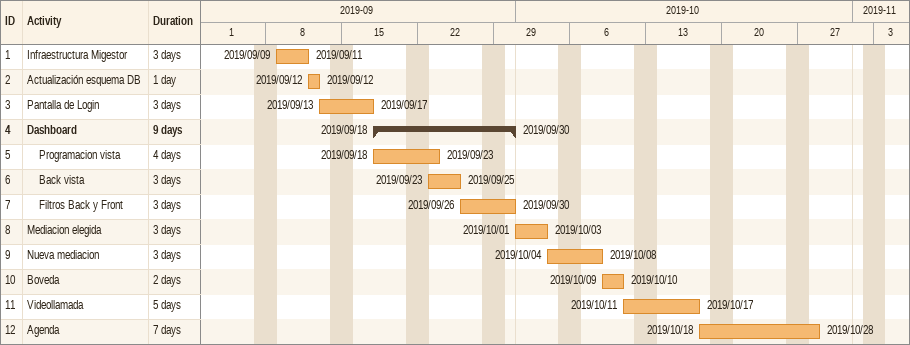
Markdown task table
| ID | Level | Task | Duration | Start | Finish |
|---|---|---|---|---|---|
| 1 | 1 | Infraestructura Migestor | 3d | 2019-09-09 | 2019-09-11 |
| 2 | 1 | Actualización esquema DB | 1d | 2019-09-12 | 2019-09-12 |
| 3 | 1 | Pantalla de Login | 3d | 2019-09-13 | 2019-09-17 |
| 4 | 1 | **Dashboard** | 9d | 2019-09-18 | 2019-09-30 |
| 5 | 2 | Programacion vista | 4d | 2019-09-18 | 2019-09-23 |
| 6 | 2 | Back vista | 3d | 2019-09-23 | 2019-09-25 |
| 7 | 2 | Filtros Back y Front | 3d | 2019-09-26 | 2019-09-30 |
| 8 | 1 | Mediacion elegida | 3d | 2019-10-01 | 2019-10-03 |
| 9 | 1 | Nueva mediacion | 3d | 2019-10-04 | 2019-10-08 |
| 10 | 1 | Boveda | 2d | 2019-10-09 | 2019-10-10 |
| 11 | 1 | Videollamada | 5d | 2019-10-11 | 2019-10-17 |
| 12 | 1 | Agenda | 7d | 2019-10-18 | 2019-10-28 |
